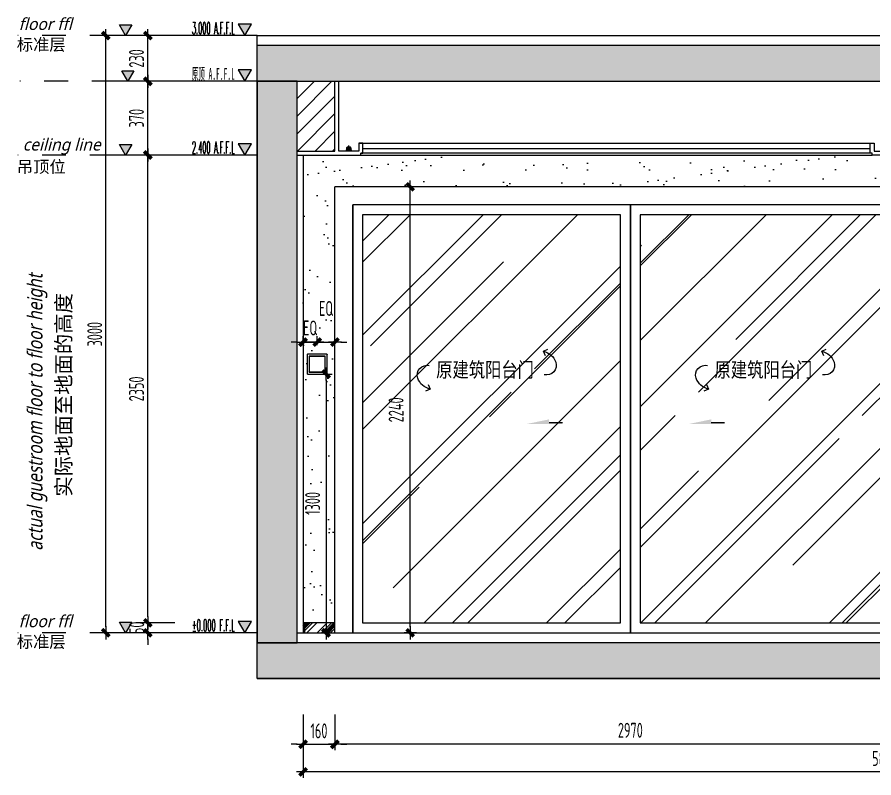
# Model space of a CAD drawing. Header units: inches. Extents: x 96003 to 270950, y -80202 to 65998.
# Drawn here: x 127746 to 132052, y 41948 to 45769 of the extents above; entities that cross this region are included whole.
import ezdxf
from ezdxf.enums import TextEntityAlignment as Align

# ---------------------------------------------------------------- set-up
doc = ezdxf.new("R2010")
doc.units = ezdxf.units.IN
doc.header["$LTSCALE"] = 10
doc.header["$MEASUREMENT"] = 0
for name, pattern in [('DASH', [0.35, 0.25, -0.1]), ('M-CENTER', [1.8, 1.2, -0.2, 0.2, -0.2]), ('M-HIDDEN', [1.875, 1.25, -0.625])]:
    doc.linetypes.add(name, pattern=pattern)
for name, color, linetype in [('01', 200, 'Continuous'), ('05', 12, 'Continuous'), ('C-顶面灯具、灯带', 22, 'Continuous'), ('ED-文字说明', 50, 'Continuous'), ('ED-造型尺寸', 44, 'Continuous'), ('EL-136', 136, 'Continuous'), ('EL-DIM', 50, 'Continuous'), ('EL-LIG', 1, 'M-HIDDEN'), ('EL-LIGHT', 1, 'Continuous'), ('EL-TEXT', 50, 'Continuous'), ('EL-天花轮廓线', 100, 'Continuous'), ('FC-地面造型', 136, 'Continuous'), ('ID-ELEV-1', 1, 'Continuous'), ('SBEI', 1, 'Continuous')]:
    doc.layers.add(name, color=color, linetype=linetype)
doc.layers.add('F-2', color=145, linetype='Continuous', lineweight=0)
doc.styles.add('-宋体', font='')
doc.styles.add('CCD_DIM', font='archs.shx', dxfattribs={"width": 0.7})
doc.styles.add('hz', font='simplex', dxfattribs={"width": 0.7, "bigfont": 'hztxt'})
doc.styles.add('LUCIDIA', font='')
doc.styles.add('RomanS', font='romans.shx', dxfattribs={"width": 0.9})
doc.styles.add('st', font='')
doc.styles.add('XZC', font='SIMPLEX.SHX', dxfattribs={"width": 0.7, "bigfont": 'hztxt.shx'})
doc.styles.add('宋体', font='', dxfattribs={"height": 60})
doc.styles.get('-宋体').set_extended_font_data('SimSun')
doc.styles.get('LUCIDIA').set_extended_font_data('Lucida Sans', italic=True)
doc.styles.get('st').set_extended_font_data('SimSun')
doc.styles.get('宋体').set_extended_font_data('SimSun')
doc.linetypes.add('LED_LINE', pattern='A,12.7,-5.08,["LED",XZC,S=2.54,R=0,X=-2.54,Y=-1.27],-6.35', length=24.13)
doc.dimstyles.new('1.30', dxfattribs={"dimscale": 30, "dimtxt": 2.5, "dimasz": 1, "dimexe": 1, "dimexo": 1.5, "dimgap": 1, "dimtad": 1, "dimdec": 0, "dimrnd": 5, "dimdsep": 46, "dimtxsty": 'CCD_DIM', "dimblk": 'CCD_Dimension_Tick', "dimcen": 1, "dimclrd": 44, "dimclre": 44, "dimclrt": 2, "dimadec": 0, "dimazin": 2, "dimtfac": 1, "dimtdec": 0, "dimtix": 1, "dimtmove": 2, "dimatfit": 3, "dimldrblk": 'CCD_Dimension_Tick', "dimfxl": 5, "dimfxlon": 1, "dimtolj": 1, "dimarcsym": 0})
doc.dimstyles.new('Matrix_30内', dxfattribs={"dimscale": 30, "dimtxt": 2.5, "dimasz": 1, "dimexe": 2, "dimexo": 1.5, "dimgap": 0.6, "dimtad": 1, "dimdec": 0, "dimrnd": 1, "dimzin": 12, "dimdsep": 46, "dimtxsty": 'CCD_DIM', "dimblk": 'CCD_Dimension_Tick', "dimcen": 0.125, "dimclrd": 44, "dimclre": 44, "dimclrt": 50, "dimadec": 0, "dimazin": 0, "dimtfac": 1, "dimtdec": 0, "dimtix": 1, "dimtmove": 2, "dimatfit": 3, "dimldrblk": 'CCD_Leader_Dot', "dimfxl": 5, "dimfxlon": 1, "dimtvp": 1, "dimtolj": 1, "dimtzin": 0, "dimarcsym": 0})
pattern_1 = [(45, (129482.9, 1404.5), (424.264, 1131.37), [7500, -1000, 2500, -500]), (45, (129776.36, 2051.5), (-823.78, 116.67), [1500, -165, 3000, -375]), (45, (129359.17, 1881.8), (1601.597, 2075.36), [4000, -700, 2000, -500])]
pattern_2 = [(37.5, (-10673.94, 3777.11), (-6.29934, 192.68238), [0, -152, 0, -170, 0, -162.5]), (7.5, (-10673.94, 3777.1), (176.97767, 282.2146), [0, -82, 0, -137, 0, -52.5]), (327.5, (-10796.94, 3777.11), (311.41419, 0.5659), [0, -50, 0, -180, 0, -235]), (317.5, (-10796.94, 3777.1), (300.61266, 87.76756), [0, -25, 0, -118, 0, -135])]

# ---------------------------------------------------------------- blocks, each defined once
blk = doc.blocks.new('clikstrip')
at = {"color": 8, "linetype": 'Continuous'}
for p, q in [((32, 32), (-32, 32)), ((0, 0), (0, 64))]:
    blk.add_line(p, q, dxfattribs=at)
at = {"color": 0, "linetype": 'Continuous'}
for p, q in [((-25, 42), (-17, 49)), ((-25, 18), (-25, 42)), ((-17, 10), (17, 10)), ((25, 42), (17, 49)), ((25, 18), (25, 42))]:
    blk.add_line(p, q, dxfattribs=at)
for centre, radius in [((-25, 10), 7.77), ((0, 32), 17.2), ((25, 10), 7.77)]:
    blk.add_circle(centre, radius, dxfattribs=at)
for centre, start, end in [((-15, 47), 315, 135), ((15, 47), 45, 225)]:
    blk.add_arc(centre, 3.57, start, end, dxfattribs=at)
blk = doc.blocks.new('EL-1.5-A (MUR)$0$fagfqgqgeq')
at = {"layer": 'EL-LIGHT', "linetype": 'M-CENTER', "ltscale": 0.008889, "xscale": 0.5052631579241471, "yscale": 0.5052631579241471, "zscale": 0.5052631579241471, "rotation": 270.0000000000006}
blk.add_blockref('clikstrip', (-1.3, 0), dxfattribs=at)
blk = doc.blocks.new('CCD_Dimension_Tick')
at = {"color": 0, "linetype": 'ByBlock'}
for p, q in [((-1.09, 0), (0, 0)), ((0, 0), (1.09, 0))]:
    blk.add_line(p, q, dxfattribs=at)
at = {"color": 0, "linetype": 'Continuous', "const_width": 0.608}
blk.add_lwpolyline([(-0.61, -0.61), (0.61, 0.61)], dxfattribs=at)
blk = doc.blocks.new('*D65')
at = {"layer": 'Defpoints', "color": 0, "linetype": 'ByBlock', "transparency": 16777216}
for p in [(129183.2, 42582.4), (129343.2, 42584.7), (129343.2, 42116.1)]:
    blk.add_point(p, dxfattribs=at)
at = {"layer": 'FC-地面造型', "color": 44, "linetype": 'ByBlock', "lineweight": -2, "transparency": 16777216}
for p, q in [((129183.2, 42266.1), (129183.2, 42086.1)), ((129343.2, 42266.1), (129343.2, 42086.1)), ((129153.2, 42116.1), (129123.2, 42116.1)), ((129183.2, 42116.1), (129343.2, 42116.1)), ((129373.2, 42116.1), (129403.2, 42116.1))]:
    blk.add_line(p, q, dxfattribs=at)
at = {"layer": 'FC-地面造型', "color": 44, "linetype": 'ByBlock', "lineweight": -2, "transparency": 16777216, "xscale": 30, "yscale": 30, "zscale": 30}
blk.add_blockref('CCD_Dimension_Tick', (129183.2, 42116.1), dxfattribs=at)
at = {"layer": 'FC-地面造型', "color": 44, "linetype": 'ByBlock', "lineweight": -2, "transparency": 16777216, "xscale": 30, "yscale": 30, "zscale": 30, "rotation": 180}
blk.add_blockref('CCD_Dimension_Tick', (129343.2, 42116.1), dxfattribs=at)
at = {"layer": 'FC-地面造型', "color": 2, "linetype": 'ByBlock', "transparency": 16777216, "insert": (129263.2, 42183.6), "char_height": 75, "attachment_point": 5, "style": 'CCD_DIM'}
blk.add_mtext('\\A1;160', dxfattribs=at)
blk = doc.blocks.new('*U69')
h = blk.add_hatch(color=250)
h.dxf.hatch_style = 1
h.paths.add_polyline_path([(146002.9, -70406.2), (146002.9, -70606.2), (148823.2, -70606.2), (148823.2, -70406.2)])
at = {"layer": '01'}
blk.add_lwpolyline([(146002.9, -70406.2), (146002.9, -70606.2), (148823.2, -70606.2), (148823.2, -70406.2)], close=True, dxfattribs=at)
blk = doc.blocks.new('20150429.21331355')
at = {"layer": 'EL-136'}
blk.add_lwpolyline([(-7.7, 3.5, 0.259212), (33.7, 40.4, 0.59908), (-4.9, 82.2)], format="xyb", dxfattribs=at)
blk.add_lwpolyline([(-1, 18.9), (-7.7, 3.5), (7.7, -3.5)], dxfattribs=at)
blk = doc.blocks.new('20150429.21331502')
at = {"layer": 'EL-136'}
blk.add_lwpolyline([(32.4, 20.5, 0.259212), (-8.9, -16.3, 0.59908), (29.6, -58.2)], format="xyb", dxfattribs=at)
blk.add_lwpolyline([(25.7, 5.1), (32.4, 20.5), (17.1, 27.5)], dxfattribs=at)
blk = doc.blocks.new('AUDIT_I_130516102400-0')
blk.add_hatch(color=0).paths.add_polyline_path([(-146.5, -2.9), (-259.3, -2.9), (-259.3, 20.3)])
blk = doc.blocks.new('A$C33884F41')
at = {"color": 0}
blk.add_line((66.8, 0), (0, 0), dxfattribs=at)
blk.add_solid([(0, 0), (66.8, 0), (0, -6.5), (66.8, -6.5)], dxfattribs=at)
at = {"color": 0, "xscale": -1, "rotation": 359.9999836849192}
blk.add_blockref('AUDIT_I_130516102400-0', (-259.3, -3.6), dxfattribs=at)
blk = doc.blocks.new('rffvfrt')
at = {"layer": 'FC-地面造型', "linetype": 'ByBlock'}
h = blk.add_hatch(dxfattribs=at)
h.set_pattern_fill('AR-RROOF', color=250, scale=500, angle=45)
h.set_pattern_definition(pattern_1)
h.paths.add_polyline_path([(129482.9, 1404.5), (130778.2, 1404.5), (130778.2, 3454.8), (129482.9, 3454.8)])
h = blk.add_hatch(dxfattribs=at)
h.set_pattern_fill('AR-RROOF', color=250, scale=500, angle=45)
h.set_pattern_definition(pattern_1)
h.paths.add_polyline_path([(130878.2, 1404.5), (132173.6, 1404.5), (132173.6, 3454.8), (130878.2, 3454.8)])
at = {"layer": 'FC-地面造型', "color": 30, "linetype": 'ByBlock'}
for p, q in [((129343.2, 1354.5), (129343.2, 3594.5)), ((132313.2, 3594.5), (129343.2, 3594.5)), ((132313.2, 1354.5), (132313.2, 3594.5))]:
    blk.add_line(p, q, dxfattribs=at)
at = {"layer": 'FC-地面造型', "color": 136, "linetype": 'ByBlock'}
blk.add_line((132223.6, 1354.5), (132223.6, 3504.8), dxfattribs=at)
at = {"layer": 'FC-地面造型', "linetype": 'ByBlock'}
for points in [[(129432.9, 1354.5), (130828.2, 1354.5), (130828.2, 3504.8), (129432.9, 3504.8)], [(130828.2, 1354.5), (132223.6, 1354.5), (132223.6, 3504.8), (130828.2, 3504.8)], [(129482.9, 1404.5), (130778.2, 1404.5), (130778.2, 3454.8), (129482.9, 3454.8)], [(130878.2, 1404.5), (132173.6, 1404.5), (132173.6, 3454.8), (130878.2, 3454.8)]]:
    blk.add_lwpolyline(points, close=True, dxfattribs=at)
at = {"color": 2, "xscale": -1.5, "yscale": 1.5, "zscale": 1.5}
for name, p in [('20150429.21331502', (130439.9, 2738.4, 12.2)), ('20150429.21331502', (131838.9, 2738.4, 12.2)), ('20150429.21331355', (129810.3, 2573.5, 12.2)), ('20150429.21331355', (131209.3, 2573.5, 12.2))]:
    blk.add_blockref(name, p, dxfattribs=at)
at = {"layer": '05', "linetype": 'DASH', "ltscale": 300}
for p in [(130420.1, 2410), (131234.9, 2410)]:
    blk.add_blockref('A$C33884F41', p, dxfattribs=at)
at = {"layer": 'EL-TEXT', "color": 50, "style": 'st', "width": 0.8}
for p in [(129852.4, 2638.4, 12.2), (131251.4, 2638.4, 12.2)]:
    blk.add_text('原建筑阳台门', height=75, dxfattribs=at).set_placement(p)
blk = doc.blocks.new('*D71')
at = {"layer": 'Defpoints', "color": 0, "linetype": 'ByBlock', "transparency": 16777216}
for p in [(132313.2, 42970.1), (129343.2, 42752.8), (129343.2, 42116.1)]:
    blk.add_point(p, dxfattribs=at)
at = {"layer": 'FC-地面造型', "color": 44, "linetype": 'ByBlock', "lineweight": -2, "transparency": 16777216}
for p, q in [((129343.2, 42266.1), (129343.2, 42086.1)), ((132313.2, 42266.1), (132313.2, 42086.1)), ((132283.2, 42116.1), (129373.2, 42116.1))]:
    blk.add_line(p, q, dxfattribs=at)
at = {"layer": 'FC-地面造型', "color": 44, "linetype": 'ByBlock', "lineweight": -2, "transparency": 16777216, "xscale": 30, "yscale": 30, "zscale": 30, "rotation": 180}
blk.add_blockref('CCD_Dimension_Tick', (129343.2, 42116.1), dxfattribs=at)
at = {"layer": 'FC-地面造型', "color": 44, "linetype": 'ByBlock', "lineweight": -2, "transparency": 16777216, "xscale": 30, "yscale": 30, "zscale": 30}
blk.add_blockref('CCD_Dimension_Tick', (132313.2, 42116.1), dxfattribs=at)
at = {"layer": 'FC-地面造型', "color": 2, "linetype": 'ByBlock', "transparency": 16777216, "insert": (130828.2, 42186.7), "char_height": 75, "attachment_point": 5, "style": 'CCD_DIM'}
blk.add_mtext('\\A1;2970', dxfattribs=at)
blk = doc.blocks.new('*D72')
at = {"layer": 'Defpoints', "color": 0, "linetype": 'ByBlock', "transparency": 16777216}
for p in [(135033.2, 42726.1), (129183.2, 42266.1), (129183.2, 41977.6)]:
    blk.add_point(p, dxfattribs=at)
at = {"layer": 'FC-地面造型', "color": 44, "linetype": 'ByBlock', "lineweight": -2, "transparency": 16777216}
for p, q in [((129183.2, 42127.6), (129183.2, 41947.6)), ((135033.2, 42127.6), (135033.2, 41947.6)), ((135003.2, 41977.6), (129213.2, 41977.6))]:
    blk.add_line(p, q, dxfattribs=at)
at = {"layer": 'FC-地面造型', "color": 44, "linetype": 'ByBlock', "lineweight": -2, "transparency": 16777216, "xscale": 30, "yscale": 30, "zscale": 30, "rotation": 180}
blk.add_blockref('CCD_Dimension_Tick', (129183.2, 41977.6), dxfattribs=at)
at = {"layer": 'FC-地面造型', "color": 44, "linetype": 'ByBlock', "lineweight": -2, "transparency": 16777216, "xscale": 30, "yscale": 30, "zscale": 30}
blk.add_blockref('CCD_Dimension_Tick', (135033.2, 41977.6), dxfattribs=at)
at = {"layer": 'FC-地面造型', "color": 2, "linetype": 'ByBlock', "transparency": 16777216, "insert": (132108.2, 42045.1), "char_height": 75, "attachment_point": 5, "style": 'CCD_DIM'}
blk.add_mtext('\\A1;5850', dxfattribs=at)
blk = doc.blocks.new('A$C01C16A26')
at = {"color": 0, "ltscale": 0.8}
for p, q in [((0, 98.3, 0), (0, 1.7, 0)), ((98.3, 100, 0), (1.7, 100, 0)), ((10, 90, 0), (10, 89.1, 0)), ((10, 89.1, 0), (10, 10.9, 0)), ((90, 89.1, 0), (10, 89.1, 0)), ((90, 90, 0), (90, 89.1, 0)), ((90, 90, 0), (90, 89.1, 0)), ((90, 10.9, 0), (90, 89.1, 0)), ((100, 1.7, 0), (100, 98.3, 0)), ((1.7, 0, 0), (98.3, 0, 0)), ((10, 10, 0), (10, 10.9, 0)), ((10, 10.9, 0), (90, 10.9, 0))]:
    blk.add_line(p, q, dxfattribs=at)
at = {"color": 0, "ltscale": 0.1}
for p, q in [((10, 90, 0), (90, 90, 0)), ((10, 10, 0), (90, 10, 0)), ((90, 10.9, 0), (90, 10, 0)), ((90, 10.9, 0), (90, 10, 0))]:
    blk.add_line(p, q, dxfattribs=at)
at = {"color": 0, "ltscale": 0.8, "extrusion": (0, 0, -1)}
for centre, major_axis, start_param, end_param in [((1.7, 98.3, 0), (1.22, 1.22), 3.926991, 5.497787), ((98.3, 98.3, 0), (-1.22, 1.22), 0.785398, 2.356194), ((1.7, 1.7, 0), (-1.22, 1.22), 3.926991, 5.497787), ((98.3, 1.7, 0), (1.22, 1.22), 0.785398, 2.356194)]:
    blk.add_ellipse(centre, major_axis=major_axis, ratio=1, start_param=start_param, end_param=end_param, dxfattribs=at)
blk = doc.blocks.new('*U73')
blk.add_blockref('A$C01C16A26', (-57.1, -29.9, 0))
blk = doc.blocks.new('*D822')
at = {"layer": 'Defpoints', "color": 0, "linetype": 'ByBlock', "transparency": 16777216}
for p in [(128403.1, 23991.3), (128583.1, 23991.3), (128583.1, 23941.3)]:
    blk.add_point(p, dxfattribs=at)
at = {"layer": 'EL-天花轮廓线', "color": 44, "lineweight": -2, "transparency": 16777216}
for p, q in [((128403.1, 24021.3), (128403.1, 24051.3)), ((128538.1, 23991.3), (128343.1, 23991.3)), ((128403.1, 23941.3), (128403.1, 23991.3)), ((128538.1, 23941.3), (128343.1, 23941.3)), ((128403.1, 23911.3), (128403.1, 23881.3))]:
    blk.add_line(p, q, dxfattribs=at)
at = {"layer": 'EL-天花轮廓线', "color": 44, "linetype": 'ByBlock', "lineweight": -2, "transparency": 16777216, "xscale": 30, "yscale": 30, "zscale": 30}
for p, rotation in [((128403.1, 23991.3), 270), ((128403.1, 23941.3), 90)]:
    blk.add_blockref('CCD_Dimension_Tick', p, dxfattribs=dict(at, rotation=rotation))
at = {"layer": 'EL-天花轮廓线', "color": 50, "linetype": 'ByBlock', "transparency": 16777216, "insert": (128347.6, 23966.3), "char_height": 75, "attachment_point": 5, "rotation": 90, "style": 'CCD_DIM'}
blk.add_mtext('\\A1;50', dxfattribs=at)
blk = doc.blocks.new('CCD_Leader_Dot')
at = {"color": 0, "linetype": 'ByBlock'}
blk.add_line((-5, 0), (-10, 0), dxfattribs=at)
at = {"color": 0, "linetype": 'ByBlock', "const_width": 5}
blk.add_lwpolyline([(-2.5, 0, 1), (2.5, 0, 1)], format="xyb", close=True, dxfattribs=at)
blk = doc.blocks.new('*D823')
at = {"layer": 'Defpoints', "color": 0, "linetype": 'ByBlock', "transparency": 16777216}
for p in [(128403.1, 26941.3), (128583.1, 26941.3), (128583.1, 26711.5)]:
    blk.add_point(p, dxfattribs=at)
at = {"layer": 'EL-天花轮廓线', "color": 44, "lineweight": -2, "transparency": 16777216}
for p, q in [((128538.1, 26941.3), (128343.1, 26941.3)), ((128403.1, 26741.5), (128403.1, 26911.3)), ((128538.1, 26711.5), (128343.1, 26711.5))]:
    blk.add_line(p, q, dxfattribs=at)
at = {"layer": 'EL-天花轮廓线', "color": 44, "linetype": 'ByBlock', "lineweight": -2, "transparency": 16777216, "xscale": 30, "yscale": 30, "zscale": 30}
for p, rotation in [((128403.1, 26941.3), 90), ((128403.1, 26711.5), 270)]:
    blk.add_blockref('CCD_Dimension_Tick', p, dxfattribs=dict(at, rotation=rotation))
at = {"layer": 'EL-天花轮廓线', "color": 50, "linetype": 'ByBlock', "transparency": 16777216, "insert": (128346.1, 26826.4), "char_height": 75, "attachment_point": 5, "rotation": 90, "style": 'CCD_DIM'}
blk.add_mtext('\\A1;230', dxfattribs=at)
blk = doc.blocks.new('*D824')
at = {"layer": 'Defpoints', "color": 0, "linetype": 'ByBlock', "transparency": 16777216}
for p in [(128191.8, 26941.3), (128583.1, 26941.3), (128583.1, 23941.3)]:
    blk.add_point(p, dxfattribs=at)
at = {"layer": 'EL-天花轮廓线', "color": 44, "lineweight": -2, "transparency": 16777216}
for p, q in [((128341.8, 26941.3), (128131.8, 26941.3)), ((128191.8, 23971.3), (128191.8, 26911.3)), ((128341.8, 23941.3), (128131.8, 23941.3))]:
    blk.add_line(p, q, dxfattribs=at)
at = {"layer": 'EL-天花轮廓线', "color": 44, "linetype": 'ByBlock', "lineweight": -2, "transparency": 16777216, "xscale": 30, "yscale": 30, "zscale": 30}
for p, rotation in [((128191.8, 26941.3), 90), ((128191.8, 23941.3), 270)]:
    blk.add_blockref('CCD_Dimension_Tick', p, dxfattribs=dict(at, rotation=rotation))
at = {"layer": 'EL-天花轮廓线', "color": 50, "linetype": 'ByBlock', "transparency": 16777216, "insert": (128136.3, 25441.3), "char_height": 75, "attachment_point": 5, "rotation": 90, "style": 'CCD_DIM'}
blk.add_mtext('\\A1;3000', dxfattribs=at)
blk = doc.blocks.new('ELEVATION')
blk.add_hatch(color=256).paths.add_polyline_path([(4.17, 2.47), (2.7, 0), (1.23, 2.47)])
blk.add_line((0, 0), (14.67, 0))
blk.add_lwpolyline([(4.17, 2.47), (2.7, 0), (1.23, 2.47)], close=True)
at = {"style": 'hz', "width": 0.444477}
blk.add_attdef('ELEV', text='', height=2.5, dxfattribs=at).set_placement((4.89, 0.32), (14.26, 0.32), align=Align.FIT)
blk = doc.blocks.new('A$C2E6F40A5')
blk.add_hatch(color=256).paths.add_polyline_path([(40, 69.3), (-40, 69.3), (0, 0)])
at = {"color": 0}
blk.add_lwpolyline([(40, 69.3), (-40, 69.3), (0, 0), (40, 69.3)], dxfattribs=at)
blk = doc.blocks.new('20150428.1023048')
at = {"layer": 'ED-造型尺寸', "color": 250, "linetype": 'M-CENTER', "ltscale": 2}
blk.add_line((21.19, 0, 0), (-14.89, 0, 0), dxfattribs=at)
at = {"layer": 'ED-造型尺寸', "xscale": -0.0256, "yscale": 0.0256, "zscale": 0.0256}
blk.add_blockref('A$C2E6F40A5', (3.19, 0, 0), dxfattribs=at)
blk = doc.blocks.new('*D825')
at = {"layer": 'Defpoints', "color": 0, "linetype": 'ByBlock', "transparency": 16777216}
for p in [(128403.1, 26711.5), (128583.1, 26711.5), (128583.1, 26341.3)]:
    blk.add_point(p, dxfattribs=at)
at = {"layer": 'EL-天花轮廓线', "color": 44, "lineweight": -2, "transparency": 16777216}
for p, q in [((128538.1, 26711.5), (128343.1, 26711.5)), ((128403.1, 26371.3), (128403.1, 26681.5)), ((128538.1, 26341.3), (128343.1, 26341.3))]:
    blk.add_line(p, q, dxfattribs=at)
at = {"layer": 'EL-天花轮廓线', "color": 44, "linetype": 'ByBlock', "lineweight": -2, "transparency": 16777216, "xscale": 30, "yscale": 30, "zscale": 30}
for p, rotation in [((128403.1, 26711.5), 90), ((128403.1, 26341.3), 270)]:
    blk.add_blockref('CCD_Dimension_Tick', p, dxfattribs=dict(at, rotation=rotation))
at = {"layer": 'EL-天花轮廓线', "color": 50, "linetype": 'ByBlock', "transparency": 16777216, "insert": (128346.1, 26526.4), "char_height": 75, "attachment_point": 5, "rotation": 90, "style": 'CCD_DIM'}
blk.add_mtext('\\A1;370', dxfattribs=at)
blk = doc.blocks.new('*D826')
at = {"layer": 'Defpoints', "color": 0, "linetype": 'ByBlock', "transparency": 16777216}
for p in [(128403.1, 26341.3), (128583.1, 26341.3), (128583.1, 23991.3)]:
    blk.add_point(p, dxfattribs=at)
at = {"layer": 'EL-天花轮廓线', "color": 44, "lineweight": -2, "transparency": 16777216}
for p, q in [((128538.1, 26341.3), (128343.1, 26341.3)), ((128403.1, 24021.3), (128403.1, 26311.3)), ((128538.1, 23991.3), (128343.1, 23991.3))]:
    blk.add_line(p, q, dxfattribs=at)
at = {"layer": 'EL-天花轮廓线', "color": 44, "linetype": 'ByBlock', "lineweight": -2, "transparency": 16777216, "xscale": 30, "yscale": 30, "zscale": 30}
for p, rotation in [((128403.1, 26341.3), 90), ((128403.1, 23991.3), 270)]:
    blk.add_blockref('CCD_Dimension_Tick', p, dxfattribs=dict(at, rotation=rotation))
at = {"layer": 'EL-天花轮廓线', "color": 50, "linetype": 'ByBlock', "transparency": 16777216, "insert": (128346.1, 25166.3), "char_height": 75, "attachment_point": 5, "rotation": 90, "style": 'CCD_DIM'}
blk.add_mtext('\\A1;2350', dxfattribs=at)
blk = doc.blocks.new('*D253')
at = {"layer": 'Defpoints', "color": 0, "linetype": 'ByBlock', "transparency": 16777216}
for p in [(129254.5, 44136.3), (129183.2, 44093.8), (129254.5, 44076.1)]:
    blk.add_point(p, dxfattribs=at)
at = {"layer": 'FC-地面造型', "color": 44, "linetype": 'ByBlock', "lineweight": -2, "transparency": 16777216}
for p, q in [((129153.2, 44136.3), (129123.2, 44136.3)), ((129183.2, 44136.3), (129183.2, 44166.3)), ((129183.2, 44136.3), (129254.5, 44136.3)), ((129254.5, 44121.1), (129254.5, 44166.3)), ((129284.5, 44136.3), (129314.5, 44136.3))]:
    blk.add_line(p, q, dxfattribs=at)
at = {"layer": 'FC-地面造型', "color": 44, "linetype": 'ByBlock', "lineweight": -2, "transparency": 16777216, "xscale": 30, "yscale": 30, "zscale": 30}
blk.add_blockref('CCD_Dimension_Tick', (129183.2, 44136.3), dxfattribs=at)
at = {"layer": 'FC-地面造型', "color": 44, "linetype": 'ByBlock', "lineweight": -2, "transparency": 16777216, "xscale": 30, "yscale": 30, "zscale": 30, "rotation": 180}
blk.add_blockref('CCD_Dimension_Tick', (129254.5, 44136.3), dxfattribs=at)
at = {"layer": 'FC-地面造型', "color": 2, "linetype": 'ByBlock', "transparency": 16777216, "insert": (129218.9, 44207.4), "char_height": 75, "attachment_point": 5, "style": 'CCD_DIM'}
blk.add_mtext('\\A1;EQ', dxfattribs=at)
blk = doc.blocks.new('*D254')
at = {"layer": 'Defpoints', "color": 0, "linetype": 'ByBlock', "transparency": 16777216}
for p in [(129343.2, 44136.3), (129254.5, 44076.1), (129343.2, 44076.1)]:
    blk.add_point(p, dxfattribs=at)
at = {"layer": 'FC-地面造型', "color": 44, "linetype": 'ByBlock', "lineweight": -2, "transparency": 16777216}
for p, q in [((129224.5, 44136.3), (129194.5, 44136.3)), ((129254.5, 44121.1), (129254.5, 44166.3)), ((129254.5, 44136.3), (129343.2, 44136.3)), ((129343.2, 44121.1), (129343.2, 44166.3)), ((129373.2, 44136.3), (129403.2, 44136.3))]:
    blk.add_line(p, q, dxfattribs=at)
at = {"layer": 'FC-地面造型', "color": 44, "linetype": 'ByBlock', "lineweight": -2, "transparency": 16777216, "xscale": 30, "yscale": 30, "zscale": 30}
blk.add_blockref('CCD_Dimension_Tick', (129254.5, 44136.3), dxfattribs=at)
at = {"layer": 'FC-地面造型', "color": 44, "linetype": 'ByBlock', "lineweight": -2, "transparency": 16777216, "xscale": 30, "yscale": 30, "zscale": 30, "rotation": 180}
blk.add_blockref('CCD_Dimension_Tick', (129343.2, 44136.3), dxfattribs=at)
at = {"layer": 'FC-地面造型', "color": 2, "linetype": 'ByBlock', "transparency": 16777216, "insert": (129298.9, 44305.4), "char_height": 75, "attachment_point": 5, "style": 'CCD_DIM'}
blk.add_mtext('\\A1;EQ', dxfattribs=at)
blk = doc.blocks.new('*D255')
at = {"layer": 'Defpoints', "color": 0, "linetype": 'ByBlock', "transparency": 16777216}
for p in [(129254.5, 43976.1), (129254.5, 42676.1), (129298.8, 42676.1)]:
    blk.add_point(p, dxfattribs=at)
at = {"layer": 'FC-地面造型', "color": 44, "linetype": 'ByBlock', "lineweight": -2, "transparency": 16777216}
for p, q in [((129298.8, 43976.1), (129328.8, 43976.1)), ((129298.8, 43946.1), (129298.8, 42706.1)), ((129298.8, 42676.1), (129328.8, 42676.1))]:
    blk.add_line(p, q, dxfattribs=at)
at = {"layer": 'FC-地面造型', "color": 44, "linetype": 'ByBlock', "lineweight": -2, "transparency": 16777216, "xscale": 30, "yscale": 30, "zscale": 30}
for p, rotation in [((129298.8, 43976.1), 90), ((129298.8, 42676.1), 270)]:
    blk.add_blockref('CCD_Dimension_Tick', p, dxfattribs=dict(at, rotation=rotation))
at = {"layer": 'FC-地面造型', "color": 2, "linetype": 'ByBlock', "transparency": 16777216, "insert": (129231.3, 43326.1), "char_height": 75, "attachment_point": 5, "rotation": 90, "style": 'CCD_DIM'}
blk.add_mtext('\\A1;1300', dxfattribs=at)
blk = doc.blocks.new('*D412')
at = {"layer": 'Defpoints', "color": 0, "linetype": 'ByBlock', "transparency": 16777216}
for p in [(129721.5, 44916.1), (129799, 44916.1), (129799, 42676.1)]:
    blk.add_point(p, dxfattribs=at)
at = {"layer": 'FC-地面造型', "color": 44, "lineweight": -2, "transparency": 16777216}
for p, q in [((129754, 44916.1), (129691.5, 44916.1)), ((129721.5, 42706.1), (129721.5, 44886.1)), ((129754, 42676.1), (129691.5, 42676.1))]:
    blk.add_line(p, q, dxfattribs=at)
at = {"layer": 'FC-地面造型', "color": 44, "linetype": 'ByBlock', "lineweight": -2, "transparency": 16777216, "xscale": 30, "yscale": 30, "zscale": 30}
for p, rotation in [((129721.5, 44916.1), 90), ((129721.5, 42676.1), 270)]:
    blk.add_blockref('CCD_Dimension_Tick', p, dxfattribs=dict(at, rotation=rotation))
at = {"layer": 'FC-地面造型', "color": 2, "linetype": 'ByBlock', "transparency": 16777216, "insert": (129650.9, 43796.1), "char_height": 75, "attachment_point": 5, "rotation": 90, "style": 'CCD_DIM'}
blk.add_mtext('\\A1;2240', dxfattribs=at)
blk = doc.blocks.new('5678')
at = {"layer": 'ED-文字说明'}
ref = blk.add_blockref('ELEVATION', (128953.2, 26941.3), dxfattribs=dict(at, xscale=-23.04, yscale=23.04, zscale=23.04))
ref.add_attrib('ELEV', '3.000 A.F.F.L', dxfattribs={"layer": '0', "height": 60, "style": 'RomanS', "width": 0.357941}).set_placement((128624.8, 26948.8, 0), (128840.5, 26948.8, 0), align=Align.FIT)
ref = blk.add_blockref('ELEVATION', (128953.2, 26711.5), dxfattribs=dict(at, xscale=-23.04, yscale=23.04, zscale=23.04))
ref.add_attrib('ELEV', '原顶 A.F.F.L', dxfattribs={"layer": '0', "height": 60, "style": '-宋体', "width": 0.419118}).set_placement((128624.8, 26719, 0), (128840.5, 26719, 0), align=Align.FIT)
ref = blk.add_blockref('ELEVATION', (128953.1, 26341.3), dxfattribs=dict(at, xscale=-23.04, yscale=23.04, zscale=23.04))
ref.add_attrib('ELEV', '2.400 A.F.F.L', dxfattribs={"layer": '0', "height": 60, "style": 'RomanS', "width": 0.357941}).set_placement((128624.6, 26348.8, 0), (128840.4, 26348.8, 0), align=Align.FIT)
ref = blk.add_blockref('ELEVATION', (128953.2, 23941.3), dxfattribs=dict(at, xscale=-23.04, yscale=23.04, zscale=23.04))
ref.add_attrib('ELEV', '%%p0.000 F.F.L', dxfattribs={"layer": '0', "height": 60, "style": 'RomanS', "width": 0.361366}).set_placement((128624.8, 23948.8, 0), (128840.5, 23948.8, 0), align=Align.FIT)
at = {"layer": 'ED-造型尺寸', "xscale": 30, "yscale": 30, "zscale": 30}
for p in [(128195.8, 26941.3, 0), (128206.7, 26711.5, 0), (128195.7, 26341.3, 0), (128195.7, 23941.3, 0)]:
    blk.add_blockref('20150428.1023048', p, dxfattribs=at)
at = {"layer": 'ED-文字说明'}
for s, style, p in [('ceiling line', 'LUCIDIA', (127774.5, 26363.9)), ('吊顶位', 'st', (127744.8, 26252.1))]:
    blk.add_text(s, height=60, dxfattribs=dict(at, style=style)).set_placement(p)
at = {"layer": 'ED-文字说明', "style": 'LUCIDIA', "width": 0.8}
blk.add_text('actual guestroom floor to floor height', height=75, rotation=90, dxfattribs=at).set_placement((127873.7, 24354.6))
at = {"layer": 'ED-文字说明', "style": '宋体'}
blk.add_text('实际地面至地面的高度', height=75, rotation=90, dxfattribs=at).set_placement((128017.2, 24625.1))
at = {"layer": 'EL-DIM', "color": 2}
for s, style, p in [('floor ffl ', 'LUCIDIA', (127753.6, 26969.6)), ('标准层', 'st', (127744.4, 26866.2)), ('floor ffl ', 'LUCIDIA', (127753.5, 23969.6)), ('标准层', 'st', (127744.3, 23866.2))]:
    blk.add_text(s, height=60, dxfattribs=dict(at, style=style)).set_placement(p)
at = {"layer": 'EL-天花轮廓线', "color": 136, "linetype": 'ByBlock'}
for base, p1, p2, picture, middle in [((128191.8, 26941.3), (128583.1, 23941.3), (128583.1, 26941.3), '*D824', (128136.3, 25441.3)), ((128403.1, 26941.3), (128583.1, 26711.5), (128583.1, 26941.3), '*D823', (128346.1, 26826.4)), ((128403.1, 26711.5), (128583.1, 26341.3), (128583.1, 26711.5), '*D825', (128346.1, 26526.4)), ((128403.1, 26341.3), (128583.1, 23991.3), (128583.1, 26341.3), '*D826', (128346.1, 25166.3)), ((128403.1, 23991.3), (128583.1, 23941.3), (128583.1, 23991.3), '*D822', (128347.6, 23966.3))]:
    dim = blk.add_linear_dim(base=base, p1=p1, p2=p2, angle=90, dimstyle='Matrix_30内', dxfattribs=at)
    dim.commit()
    dim.dimension.update_dxf_attribs({"geometry": picture, "text_midpoint": middle})

msp = doc.modelspace()

# ---------------------------------------------------------------- hatches: boundary and pattern name
h = msp.add_hatch(color=250)
h.dxf.hatch_style = 1
h.paths.add_polyline_path([(135253.2, 45446.3), (135253.2, 45626.3), (128953.2, 45626.3), (128953.2, 45446.3)])
h = msp.add_hatch()
h.set_pattern_fill('ANSI31', color=250, scale=500)
h.set_pattern_definition([(45, (-445.14, 112159.87), (-44.194174, 44.194174), [])])
h.paths.add_polyline_path([(129343.2, 45446.3), (129153.2, 45446.3), (129153.2, 45096.1), (129343.2, 45096.1)])
h = msp.add_hatch(color=250)
h.dxf.hatch_style = 1
h.paths.add_polyline_path([(135253.2, 42446.3), (135253.2, 42626.3), (128953.2, 42626.3), (128953.2, 42446.3)])
at = {"layer": 'FC-地面造型', "linetype": 'ByBlock'}
h = msp.add_hatch(dxfattribs=at)
h.set_pattern_fill('AR-SAND', color=250, scale=100)
h.set_pattern_definition(pattern_2)
h.paths.add_polyline_path([(129183.2, 45076.1), (129183.2, 42726.1), (129343.2, 42726.1), (129343.2, 45076.1)])
h = msp.add_hatch(dxfattribs=at)
h.set_pattern_fill('AR-SAND', color=250, scale=100)
h.set_pattern_definition(pattern_2)
h.paths.add_polyline_path([(129343.2, 44916.1), (129343.2, 45076.1), (133120, 45076.1), (133120, 42726.1), (132313.2, 42726.1), (132313.2, 44916.1)])
h = msp.add_hatch(dxfattribs=at)
h.set_pattern_fill('CYL', color=250, scale=100, angle=90, pattern_type=2)
h.set_pattern_definition([(225, (210733.33, 542997.56), (70.710678, -70.710678), []), (225, (210734.75, 542996.15), (70.710678, -70.710678), []), (225, (210737.57, 542993.32), (70.710678, -70.710678), []), (225, (210743.23, 542987.66), (70.710678, -70.710678), []), (225, (210754.55, 542976.35), (70.710678, -70.710678), []), (225, (210780, 542950.89), (70.710678, -70.710678), []), (225, (210791.31, 542939.58), (70.710678, -70.710678), []), (225, (210796.97, 542933.92), (70.710678, -70.710678), []), (225, (210799.8, 542931.09), (70.710678, -70.710678), []), (225, (210801.21, 542929.68), (70.710678, -70.710678), [])])
h.paths.add_polyline_path([(129183.2, 42676.1), (129343.2, 42676.1), (129343.2, 42726.1), (129183.2, 42726.1)])

# ---------------------------------------------------------------- linework, layer by layer
at = {"color": 5}
for p, q in [((128953.2, 45676.1), (135248.5, 45676.1)), ((129153.2, 42676.1), (135053.2, 42676.1))]:
    msp.add_line(p, q, dxfattribs=at)
at = {"color": 6, "linetype": 'ByBlock', "elevation": 0}
for points in [[(129153.2, 45446.3), (129153.2, 45446.3), (135053.2, 45446.3), (135053.2, 45446.3)], [(129153.2, 42446.3), (129153.2, 42446.3), (135053.2, 42446.3), (135053.2, 42446.3)]]:
    msp.add_lwpolyline(points, dxfattribs=at)
at = {"layer": '01'}
for points in [[(128953.2, 45446.3), (135253.2, 45446.3), (135253.2, 45626.3), (128953.2, 45626.3)], [(128953.2, 45446.3), (135253.2, 45446.3), (135253.2, 45626.3), (128953.2, 45626.3)], [(128953.2, 42446.3), (135253.2, 42446.3), (135253.2, 42626.3), (128953.2, 42626.3)], [(128953.2, 42446.3), (135253.2, 42446.3), (135253.2, 42626.3), (128953.2, 42626.3)]]:
    msp.add_lwpolyline(points, dxfattribs=at)
at = {"layer": 'EL-LIG', "linetype": 'LED_LINE', "ltscale": 0.02}
msp.add_lwpolyline([(129483.2, 45109.7), (132033.2, 45109.7)], dxfattribs=at)
at = {"layer": 'FC-地面造型', "color": 20, "linetype": 'ByBlock'}
msp.add_line((129183.2, 45076.1), (129183.2, 42676.1), dxfattribs=at)
at = {"layer": 'FC-地面造型', "color": 136, "linetype": 'ByBlock'}
for p in [(129432.9, 42676.1), (132223.6, 44826.4)]:
    msp.add_line(p, (129432.9, 44826.4), dxfattribs=at)
at = {"layer": 'FC-地面造型', "color": 138, "linetype": 'ByBlock'}
msp.add_lwpolyline([(135253.2, 42446.3), (128953.2, 42446.3), (128953.2, 45676.1), (135253.2, 45676.1)], close=True, dxfattribs=at)
at = {"layer": 'FC-地面造型', "color": 30, "linetype": 'ByBlock', "elevation": 0}
msp.add_lwpolyline([(129183.2, 42676.1), (129343.2, 42676.1), (129343.2, 42726.1), (129183.2, 42726.1)], close=True, dxfattribs=at)
at = {"layer": 'SBEI', "color": 136}
for p, q in [((129463.2, 45136.1), (132033.2, 45136.1)), ((132033.2, 45086.1), (129473.2, 45086.1))]:
    msp.add_line(p, q, dxfattribs=at)
at = {"layer": 'SBEI', "color": 3}
msp.add_line((129153.2, 45076.1), (132043.2, 45076.1), dxfattribs=at)
at = {"layer": 'SBEI', "color": 136, "elevation": 0}
msp.add_lwpolyline([(129153.2, 45096.1), (129343.2, 45096.1), (129343.2, 45446.3)], dxfattribs=at)
at = {"layer": 'SBEI', "color": 3, "elevation": 0}
for points in [[(129153.2, 45076.1), (129423.2, 45076.1), (129423.2, 45076.1), (129433.2, 45076.1), (129433.2, 45076.1), (129473.2, 45076.1), (129473.2, 45086.1), (129483.2, 45086.1), (129483.2, 45136.1), (129463.2, 45136.1), (129463.2, 45096.1), (129363.2, 45096.1), (129363.2, 45446.3)], [(129183.2, 42726.1), (129191.3, 42726.1), (129191.3, 42676.1)]]:
    msp.add_lwpolyline(points, dxfattribs=at)
at = {"layer": 'SBEI', "color": 3}
msp.add_lwpolyline([(135053.2, 45076.1), (132093.2, 45076.1), (132093.2, 45076.1), (132083.2, 45076.1), (132083.2, 45076.1), (132043.2, 45076.1), (132043.2, 45086.1), (132033.2, 45086.1), (132033.2, 45136.1), (132053.2, 45136.1), (132053.2, 45096.1), (132153.2, 45096.1), (132153.2, 45446.3)], dxfattribs=at)

# ---------------------------------------------------------------- block references
at = {"layer": 'C-顶面灯具、灯带', "color": 8, "linetype": 'ByBlock', "rotation": 90}
msp.add_blockref('*U69', (58547.1, -103376.9), dxfattribs=at)
at = {"layer": 'F-2'}
msp.add_blockref('*U73', (129261.6, 44006), dxfattribs=at)
at = {"layer": 'FC-地面造型', "linetype": 'ByBlock'}
for name, p in [('5678', (0, 18734.8)), ('rffvfrt', (0, 41321.6))]:
    msp.add_blockref(name, p, dxfattribs=at)
at = {"layer": 'ID-ELEV-1', "xscale": -0.8399999999997555, "yscale": 0.8399999999997555, "zscale": 0.8399999999997555, "rotation": 270}
msp.add_blockref('EL-1.5-A (MUR)$0$fagfqgqgeq', (129413.2, 45097.1), dxfattribs=at)

# ---------------------------------------------------------------- dimensions: what is measured, and where the dimension line sits
at = {"layer": 'FC-地面造型', "color": 138, "linetype": 'ByBlock'}
for base, p1, p2, picture, middle in [((129721.5, 44916.1), (129799, 42676.1), (129799, 44916.1), '*D412', (129650.9, 43796.1)), ((129298.8, 42676.1), (129254.5, 43976.1), (129254.5, 42676.1), '*D255', (129231.3, 43326.1))]:
    dim = msp.add_linear_dim(base=base, p1=p1, p2=p2, angle=90, dimstyle='1.30', dxfattribs=at)
    dim.commit()
    dim.dimension.update_dxf_attribs({"geometry": picture, "text_midpoint": middle})
dim = msp.add_linear_dim(base=(129343.2, 44136.3), p1=(129254.5, 44076.1), p2=(129343.2, 44076.1), text='EQ', dimstyle='1.30', dxfattribs=at)
dim.commit()
dim.dimension.update_dxf_attribs({"geometry": '*D254', "text_midpoint": (129298.9, 44305.4), "dimtype": 160})
dim = msp.add_linear_dim(base=(129254.5, 44136.3), p1=(129183.2, 44093.8), p2=(129254.5, 44076.1), text='EQ', dimstyle='1.30', dxfattribs=at)
dim.commit()
dim.dimension.update_dxf_attribs({"geometry": '*D253', "text_midpoint": (129218.9, 44207.4)})
at = {"layer": 'FC-地面造型', "color": 8, "linetype": 'ByBlock'}
for base, p1, p2, picture, middle in [((129343.2, 42116.1), (132313.2, 42970.1), (129343.2, 42752.8), '*D71', (130828.2, 42186.7)), ((129183.2, 41977.6), (135033.2, 42726.1), (129183.2, 42266.1), '*D72', (132108.2, 42045.1)), ((129343.2, 42116.1), (129183.2, 42582.4), (129343.2, 42584.7), '*D65', (129263.2, 42183.6))]:
    dim = msp.add_linear_dim(base=base, p1=p1, p2=p2, dimstyle='1.30', dxfattribs=at)
    dim.commit()
    dim.dimension.update_dxf_attribs({"geometry": picture, "text_midpoint": middle})

doc.saveas('drawing.dxf')
